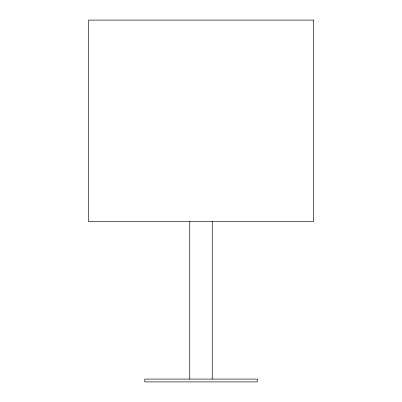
<?xml version="1.0" encoding="UTF-8"?>
<svg xmlns="http://www.w3.org/2000/svg" width="402" height="402" viewBox="0 0 402 402"><rect width="100%" height="100%" fill="white"/><g stroke="black" fill="none" stroke-linecap="round" stroke-linejoin="round"><path stroke-width="0.6" d="M212.251 221.567L212.251 379.086M189.749 221.567L189.749 379.086M313.515 20.1L88.485 20.1L88.485 221.567L313.515 221.567L313.515 20.1M257.255 379.086L144.745 379.086L144.745 381.9L257.255 381.9L257.255 379.086"/></g></svg>
